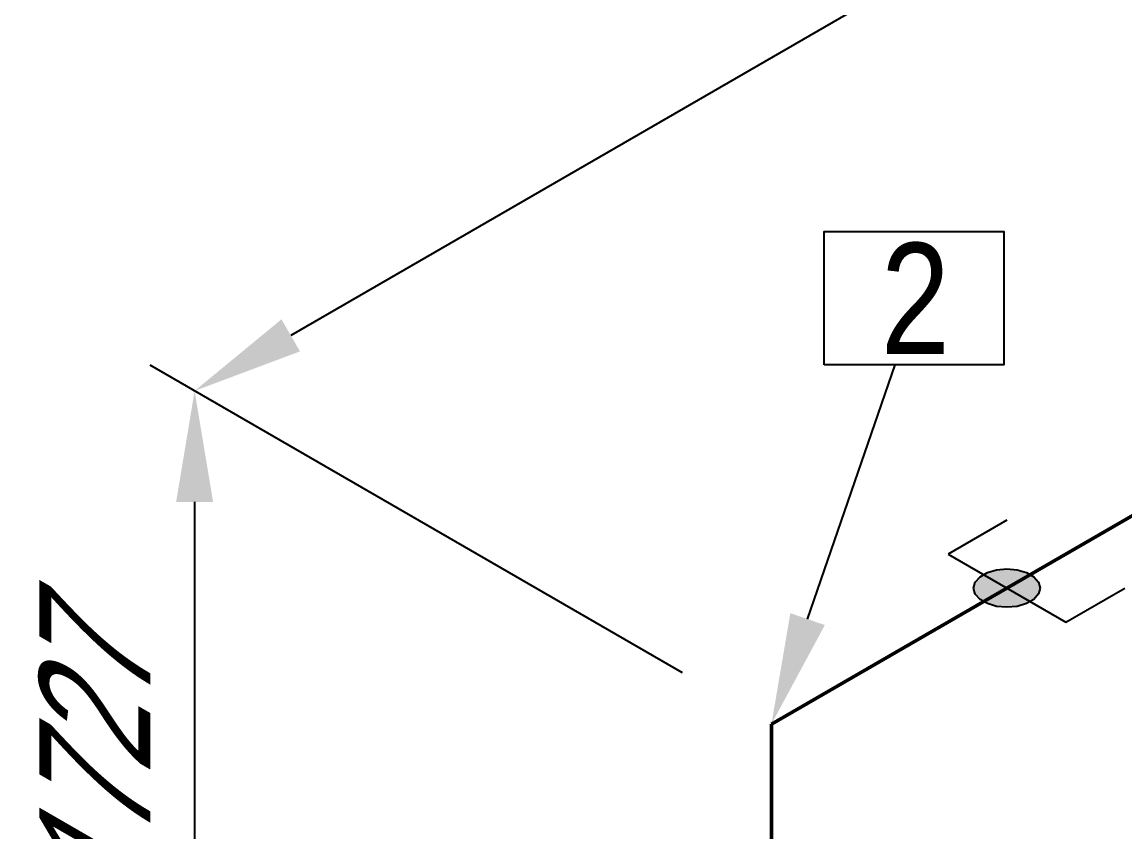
# Model space of a CAD drawing. Header units: millimetres. Extents: x 0 to 594, y 0 to 420.
# Drawn here: x 65.94 to 90.78, y 309.49 to 327.72 of the extents above; entities that cross this region are included whole.
import ezdxf
from ezdxf import colors
from ezdxf.entities.mleader import LeaderData, LeaderLine
from ezdxf.enums import TextEntityAlignment as Align
from ezdxf.math import Vec2, Vec3

# ---------------------------------------------------------------- set-up
doc = ezdxf.new("R2010")
doc.units = ezdxf.units.MM
doc.header["$LTSCALE"] = 0.25
for name, color, linetype in [('용접', 1, 'Continuous'), ('주석', 7, 'Continuous'), ('치수', 1, 'Continuous')]:
    doc.layers.add(name, color=color, linetype=linetype)
doc.layers.add('파이프 작은 보어', color=30, linetype='Continuous', lineweight=50)
doc.styles.add('AdskIsoAnnotation', font='arial.ttf', dxfattribs={"width": 0.8, "height": 1})
doc.styles.add('AdskIsoMetric', font='arial.ttf', dxfattribs={"width": 0.8, "height": 2.5})
doc.styles.add('AdskIsoMetric-30', font='arial.ttf', dxfattribs={"width": 0.8, "height": 2.5})
doc.styles.add('AdskIsoMetric30', font='arial.ttf', dxfattribs={"width": 0.8, "oblique": 30, "height": 2.5})
doc.styles.get("Standard").update_dxf_attribs({"font": 'arial.ttf'})
doc.dimstyles.new('AdskIsoMetric', dxfattribs={"dimtxt": 2.5, "dimasz": 2.5, "dimexe": 1, "dimexo": 2, "dimgap": 0.8, "dimtad": 1, "dimdec": 0, "dimrnd": 1, "dimzin": 0, "dimdsep": 46, "dimtxsty": 'AdskIsoMetric', "dimcen": 0, "dimclrt": 7, "dimadec": 0, "dimazin": 0, "dimtfac": 1, "dimtdec": 0, "dimtmove": 1, "dimatfit": 3, "dimfxl": 0, "dimfrac": 2, "dimtolj": 1, "dimtzin": 0, "dimarcsym": 0})

# ---------------------------------------------------------------- blocks, each defined once
blk = doc.blocks.new('*D29')
at = {"layer": 'Defpoints', "color": 0}
for p in [(82.815, 311.916), (69.825, 299.495), (82.815, 291.995)]:
    blk.add_point(p, dxfattribs=at)
at = {"layer": '치수', "color": 0, "lineweight": -2}
for p, q in [((80.815, 313.071), (68.825, 319.994)), ((69.825, 316.916), (69.825, 301.995)), ((80.815, 293.15), (68.825, 300.073))]:
    blk.add_line(p, q, dxfattribs=at)
at = {"layer": '치수', "color": 0}
for points in [[(69.408, 316.916), (70.241, 316.916), (69.825, 319.416)], [(69.408, 301.995), (70.241, 301.995), (69.825, 299.495)]]:
    blk.add_solid(points, dxfattribs=at)
at = {"layer": '치수', "color": 7, "insert": (67.58, 310.752), "char_height": 2.5, "attachment_point": 5, "rotation": 90, "style": 'AdskIsoMetric30'}
blk.add_mtext('\\A1;1727', dxfattribs=at)
blk = doc.blocks.new('*D30')
at = {"layer": 'Defpoints', "color": 0}
for p in [(132.572, 340.644), (69.825, 319.416), (82.815, 311.916)]:
    blk.add_point(p, dxfattribs=at)
at = {"layer": '치수', "color": 0, "lineweight": -2}
for p, q in [((130.572, 341.798), (118.582, 348.721)), ((117.417, 346.894), (71.99, 320.666)), ((80.815, 313.071), (68.825, 319.994))]:
    blk.add_line(p, q, dxfattribs=at)
at = {"layer": '치수', "color": 0}
for points in [[(117.209, 347.255), (117.625, 346.533), (119.582, 348.144)], [(71.781, 321.027), (72.198, 320.305), (69.825, 319.416)]]:
    blk.add_solid(points, dxfattribs=at)
at = {"layer": '치수', "color": 7, "insert": (92.877, 335.342), "char_height": 2.5, "attachment_point": 5, "rotation": 30, "style": 'AdskIsoMetric-30'}
blk.add_mtext('\\A1;426', dxfattribs=at)
blk = doc.blocks.new('엘보우-3-Iso2DSkew90')
at = {"color": 0, "linetype": 'ByBlock', "lineweight": -2, "extrusion": (0.707107, -0.408248, 0.57735)}
for p, q in [((5.303, 3.062), (0, 0)), ((0, 0), (0, -6.124)), ((0, 0), (0, 0))]:
    blk.add_line(p, q, dxfattribs=at)
blk = doc.blocks.new('SocketWeld-1-IsoRight')
blk.add_hatch(color=256).paths.add_polyline_path([(0.0055, 0.0371), (0.0057, 0.0369), (0.006, 0.0367), (0.0062, 0.0365), (0.0064, 0.0363), (0.0066, 0.0361), (0.0068, 0.0359), (0.007, 0.0357), (0.0072, 0.0355), (0.0075, 0.0353), (0.0077, 0.0351), (0.0079, 0.0349), (0.0081, 0.0347), (0.0083, 0.0345), (0.0085, 0.0343), (0.0088, 0.0341), (0.009, 0.0339), (0.0092, 0.0337), (0.0094, 0.0334), (0.0096, 0.0332), (0.0098, 0.033), (0.01, 0.0328), (0.0103, 0.0326), (0.0105, 0.0324), (0.0107, 0.0322), (0.0109, 0.032), (0.0111, 0.0318), (0.0113, 0.0316), (0.0115, 0.0314), (0.0118, 0.0312), (0.012, 0.031), (0.0122, 0.0308), (0.0124, 0.0306), (0.0126, 0.0304), (0.0128, 0.0302), (0.013, 0.03), (0.0133, 0.0298), (0.0135, 0.0296), (0.0137, 0.0294), (0.0139, 0.0292), (0.0141, 0.0289), (0.0143, 0.0287), (0.0145, 0.0285), (0.0148, 0.0283), (0.015, 0.0281), (0.0152, 0.0279), (0.0154, 0.0277), (0.0156, 0.0275), (0.0158, 0.0273), (0.0161, 0.0271), (0.0161, 0.0271), (0.0162, 0.0268), (0.0164, 0.0266), (0.0166, 0.0263), (0.0168, 0.0261), (0.017, 0.0258), (0.0171, 0.0256), (0.0173, 0.0253), (0.0175, 0.025), (0.0177, 0.0248), (0.0179, 0.0245), (0.0181, 0.0243), (0.0182, 0.024), (0.0184, 0.0237), (0.0186, 0.0235), (0.0188, 0.0232), (0.019, 0.023), (0.0192, 0.0227), (0.0193, 0.0225), (0.0195, 0.0222), (0.0197, 0.0219), (0.0199, 0.0217), (0.0201, 0.0214), (0.0203, 0.0212), (0.0204, 0.0209), (0.0206, 0.0206), (0.0208, 0.0204), (0.021, 0.0201), (0.0212, 0.0199), (0.0213, 0.0196), (0.0215, 0.0193), (0.0217, 0.0191), (0.0219, 0.0188), (0.0221, 0.0186), (0.0223, 0.0183), (0.0224, 0.0181), (0.0226, 0.0178), (0.0228, 0.0175), (0.023, 0.0173), (0.0232, 0.017), (0.0234, 0.0168), (0.0235, 0.0165), (0.0237, 0.0162), (0.0239, 0.016), (0.0241, 0.0157), (0.0243, 0.0155), (0.0245, 0.0152), (0.0246, 0.015), (0.0248, 0.0147), (0.025, 0.0144), (0.025, 0.0144), (0.0251, 0.0141), (0.0253, 0.0139), (0.0254, 0.0136), (0.0255, 0.0133), (0.0257, 0.013), (0.0258, 0.0127), (0.0259, 0.0124), (0.0261, 0.0121), (0.0262, 0.0118), (0.0263, 0.0116), (0.0265, 0.0113), (0.0266, 0.011), (0.0267, 0.0107), (0.0269, 0.0104), (0.027, 0.0101), (0.0271, 0.0098), (0.0273, 0.0095), (0.0274, 0.0093), (0.0275, 0.009), (0.0277, 0.0087), (0.0278, 0.0084), (0.0279, 0.0081), (0.0281, 0.0078), (0.0282, 0.0075), (0.0283, 0.0072), (0.0284, 0.007), (0.0286, 0.0067), (0.0287, 0.0064), (0.0288, 0.0061), (0.029, 0.0058), (0.0291, 0.0055), (0.0292, 0.0052), (0.0294, 0.0049), (0.0295, 0.0047), (0.0296, 0.0044), (0.0298, 0.0041), (0.0299, 0.0038), (0.03, 0.0035), (0.0302, 0.0032), (0.0303, 0.0029), (0.0304, 0.0026), (0.0306, 0.0024), (0.0307, 0.0021), (0.0308, 0.0018), (0.031, 0.0015), (0.0311, 0.0012), (0.0312, 0.0009), (0.0314, 0.0006), (0.0315, 0.0003), (0.0315, 0.0003), (0.0316, 0.0001), (0.0316, -0.0002), (0.0317, -0.0005), (0.0318, -0.0008), (0.0319, -0.0011), (0.0319, -0.0014), (0.032, -0.0017), (0.0321, -0.002), (0.0321, -0.0022), (0.0322, -0.0025), (0.0323, -0.0028), (0.0323, -0.0031), (0.0324, -0.0034), (0.0325, -0.0037), (0.0325, -0.004), (0.0326, -0.0043), (0.0327, -0.0046), (0.0328, -0.0048), (0.0328, -0.0051), (0.0329, -0.0054), (0.033, -0.0057), (0.033, -0.006), (0.0331, -0.0063), (0.0332, -0.0066), (0.0332, -0.0069), (0.0333, -0.0071), (0.0334, -0.0074), (0.0335, -0.0077), (0.0335, -0.008), (0.0336, -0.0083), (0.0337, -0.0086), (0.0337, -0.0089), (0.0338, -0.0092), (0.0339, -0.0095), (0.0339, -0.0097), (0.034, -0.01), (0.0341, -0.0103), (0.0342, -0.0106), (0.0342, -0.0109), (0.0343, -0.0112), (0.0344, -0.0115), (0.0344, -0.0118), (0.0345, -0.012), (0.0346, -0.0123), (0.0346, -0.0126), (0.0347, -0.0129), (0.0348, -0.0132), (0.0349, -0.0135), (0.0349, -0.0138), (0.0349, -0.0138), (0.0349, -0.014), (0.0349, -0.0143), (0.0349, -0.0146), (0.0349, -0.0148), (0.0349, -0.0151), (0.0349, -0.0153), (0.0349, -0.0156), (0.0349, -0.0159), (0.0349, -0.0161), (0.0349, -0.0164), (0.0349, -0.0166), (0.0349, -0.0169), (0.0349, -0.0172), (0.0349, -0.0174), (0.0349, -0.0177), (0.0349, -0.0179), (0.0349, -0.0182), (0.0349, -0.0185), (0.0349, -0.0187), (0.0349, -0.019), (0.0349, -0.0192), (0.0349, -0.0195), (0.0349, -0.0198), (0.0349, -0.02), (0.0349, -0.0203), (0.0349, -0.0206), (0.0349, -0.0208), (0.0349, -0.0211), (0.0349, -0.0213), (0.0349, -0.0216), (0.0349, -0.0219), (0.0349, -0.0221), (0.0349, -0.0224), (0.0349, -0.0226), (0.0349, -0.0229), (0.0349, -0.0232), (0.0349, -0.0234), (0.0349, -0.0237), (0.0349, -0.0239), (0.0349, -0.0242), (0.0349, -0.0245), (0.0349, -0.0247), (0.0349, -0.025), (0.0349, -0.0252), (0.0349, -0.0255), (0.0349, -0.0258), (0.0349, -0.026), (0.0349, -0.0263), (0.0349, -0.0265), (0.0349, -0.0265), (0.0349, -0.0268), (0.0348, -0.027), (0.0347, -0.0272), (0.0346, -0.0274), (0.0346, -0.0276), (0.0345, -0.0278), (0.0344, -0.028), (0.0344, -0.0282), (0.0343, -0.0284), (0.0342, -0.0286), (0.0342, -0.0288), (0.0341, -0.029), (0.034, -0.0292), (0.0339, -0.0295), (0.0339, -0.0297), (0.0338, -0.0299), (0.0337, -0.0301), (0.0337, -0.0303), (0.0336, -0.0305), (0.0335, -0.0307), (0.0335, -0.0309), (0.0334, -0.0311), (0.0333, -0.0313), (0.0332, -0.0315), (0.0332, -0.0317), (0.0331, -0.0319), (0.033, -0.0322), (0.033, -0.0324), (0.0329, -0.0326), (0.0328, -0.0328), (0.0328, -0.033), (0.0327, -0.0332), (0.0326, -0.0334), (0.0325, -0.0336), (0.0325, -0.0338), (0.0324, -0.034), (0.0323, -0.0342), (0.0323, -0.0344), (0.0322, -0.0346), (0.0321, -0.0349), (0.0321, -0.0351), (0.032, -0.0353), (0.0319, -0.0355), (0.0319, -0.0357), (0.0318, -0.0359), (0.0317, -0.0361), (0.0316, -0.0363), (0.0316, -0.0365), (0.0315, -0.0367), (0.0315, -0.0367), (0.0314, -0.0369), (0.0312, -0.037), (0.0311, -0.0371), (0.031, -0.0373), (0.0308, -0.0374), (0.0307, -0.0375), (0.0306, -0.0377), (0.0304, -0.0378), (0.0303, -0.0379), (0.0302, -0.0381), (0.03, -0.0382), (0.0299, -0.0383), (0.0298, -0.0385), (0.0296, -0.0386), (0.0295, -0.0387), (0.0294, -0.0389), (0.0292, -0.039), (0.0291, -0.0391), (0.029, -0.0393), (0.0288, -0.0394), (0.0287, -0.0395), (0.0286, -0.0397), (0.0284, -0.0398), (0.0283, -0.0399), (0.0282, -0.0401), (0.0281, -0.0402), (0.0279, -0.0403), (0.0278, -0.0405), (0.0277, -0.0406), (0.0275, -0.0408), (0.0274, -0.0409), (0.0273, -0.041), (0.0271, -0.0412), (0.027, -0.0413), (0.0269, -0.0414), (0.0267, -0.0416), (0.0266, -0.0417), (0.0265, -0.0418), (0.0263, -0.042), (0.0262, -0.0421), (0.0261, -0.0422), (0.0259, -0.0424), (0.0258, -0.0425), (0.0257, -0.0426), (0.0255, -0.0428), (0.0254, -0.0429), (0.0253, -0.043), (0.0251, -0.0432), (0.025, -0.0433), (0.025, -0.0433), (0.0248, -0.0433), (0.0246, -0.0434), (0.0245, -0.0434), (0.0243, -0.0435), (0.0241, -0.0435), (0.0239, -0.0436), (0.0237, -0.0436), (0.0235, -0.0437), (0.0234, -0.0437), (0.0232, -0.0438), (0.023, -0.0438), (0.0228, -0.0439), (0.0226, -0.0439), (0.0224, -0.044), (0.0223, -0.044), (0.0221, -0.0441), (0.0219, -0.0441), (0.0217, -0.0442), (0.0215, -0.0442), (0.0213, -0.0443), (0.0212, -0.0443), (0.021, -0.0444), (0.0208, -0.0444), (0.0206, -0.0444), (0.0204, -0.0445), (0.0203, -0.0445), (0.0201, -0.0446), (0.0199, -0.0446), (0.0197, -0.0447), (0.0195, -0.0447), (0.0193, -0.0448), (0.0192, -0.0448), (0.019, -0.0449), (0.0188, -0.0449), (0.0186, -0.045), (0.0184, -0.045), (0.0182, -0.0451), (0.0181, -0.0451), (0.0179, -0.0452), (0.0177, -0.0452), (0.0175, -0.0453), (0.0173, -0.0453), (0.0171, -0.0454), (0.017, -0.0454), (0.0168, -0.0455), (0.0166, -0.0455), (0.0164, -0.0455), (0.0162, -0.0456), (0.0161, -0.0456), (0.0161, -0.0456), (0.0158, -0.0456), (0.0156, -0.0456), (0.0154, -0.0455), (0.0152, -0.0455), (0.015, -0.0454), (0.0148, -0.0454), (0.0145, -0.0453), (0.0143, -0.0453), (0.0141, -0.0453), (0.0139, -0.0452), (0.0137, -0.0452), (0.0135, -0.0451), (0.0133, -0.0451), (0.013, -0.045), (0.0128, -0.045), (0.0126, -0.0449), (0.0124, -0.0449), (0.0122, -0.0449), (0.012, -0.0448), (0.0118, -0.0448), (0.0115, -0.0447), (0.0113, -0.0447), (0.0111, -0.0446), (0.0109, -0.0446), (0.0107, -0.0446), (0.0105, -0.0445), (0.0103, -0.0445), (0.01, -0.0444), (0.0098, -0.0444), (0.0096, -0.0443), (0.0094, -0.0443), (0.0092, -0.0443), (0.009, -0.0442), (0.0088, -0.0442), (0.0085, -0.0441), (0.0083, -0.0441), (0.0081, -0.044), (0.0079, -0.044), (0.0077, -0.0439), (0.0075, -0.0439), (0.0072, -0.0439), (0.007, -0.0438), (0.0068, -0.0438), (0.0066, -0.0437), (0.0064, -0.0437), (0.0062, -0.0436), (0.006, -0.0436), (0.0057, -0.0436), (0.0055, -0.0435), (0.0055, -0.0435), (0.0053, -0.0434), (0.0051, -0.0433), (0.0049, -0.0431), (0.0046, -0.043), (0.0044, -0.0429), (0.0042, -0.0427), (0.004, -0.0426), (0.0037, -0.0425), (0.0035, -0.0423), (0.0033, -0.0422), (0.003, -0.0421), (0.0028, -0.042), (0.0026, -0.0418), (0.0024, -0.0417), (0.0021, -0.0416), (0.0019, -0.0414), (0.0017, -0.0413), (0.0015, -0.0412), (0.0012, -0.041), (0.001, -0.0409), (0.0008, -0.0408), (0.0006, -0.0406), (0.0003, -0.0405), (0.0001, -0.0404), (-0.0001, -0.0403), (-0.0003, -0.0401), (-0.0006, -0.04), (-0.0008, -0.0399), (-0.001, -0.0397), (-0.0012, -0.0396), (-0.0015, -0.0395), (-0.0017, -0.0393), (-0.0019, -0.0392), (-0.0021, -0.0391), (-0.0024, -0.039), (-0.0026, -0.0388), (-0.0028, -0.0387), (-0.003, -0.0386), (-0.0033, -0.0384), (-0.0035, -0.0383), (-0.0037, -0.0382), (-0.004, -0.038), (-0.0042, -0.0379), (-0.0044, -0.0378), (-0.0046, -0.0377), (-0.0049, -0.0375), (-0.0051, -0.0374), (-0.0053, -0.0373), (-0.0055, -0.0371), (-0.0055, -0.0371), (-0.0057, -0.0369), (-0.006, -0.0367), (-0.0062, -0.0365), (-0.0064, -0.0363), (-0.0066, -0.0361), (-0.0068, -0.0359), (-0.007, -0.0357), (-0.0072, -0.0355), (-0.0075, -0.0353), (-0.0077, -0.0351), (-0.0079, -0.0349), (-0.0081, -0.0347), (-0.0083, -0.0345), (-0.0085, -0.0343), (-0.0088, -0.0341), (-0.009, -0.0339), (-0.0092, -0.0337), (-0.0094, -0.0334), (-0.0096, -0.0332), (-0.0098, -0.033), (-0.01, -0.0328), (-0.0103, -0.0326), (-0.0105, -0.0324), (-0.0107, -0.0322), (-0.0109, -0.032), (-0.0111, -0.0318), (-0.0113, -0.0316), (-0.0115, -0.0314), (-0.0118, -0.0312), (-0.012, -0.031), (-0.0122, -0.0308), (-0.0124, -0.0306), (-0.0126, -0.0304), (-0.0128, -0.0302), (-0.013, -0.03), (-0.0133, -0.0298), (-0.0135, -0.0296), (-0.0137, -0.0294), (-0.0139, -0.0292), (-0.0141, -0.0289), (-0.0143, -0.0287), (-0.0145, -0.0285), (-0.0148, -0.0283), (-0.015, -0.0281), (-0.0152, -0.0279), (-0.0154, -0.0277), (-0.0156, -0.0275), (-0.0158, -0.0273), (-0.0161, -0.0271), (-0.0161, -0.0271), (-0.0162, -0.0268), (-0.0164, -0.0266), (-0.0166, -0.0263), (-0.0168, -0.0261), (-0.017, -0.0258), (-0.0171, -0.0256), (-0.0173, -0.0253), (-0.0175, -0.025), (-0.0177, -0.0248), (-0.0179, -0.0245), (-0.0181, -0.0243), (-0.0182, -0.024), (-0.0184, -0.0237), (-0.0186, -0.0235), (-0.0188, -0.0232), (-0.019, -0.023), (-0.0192, -0.0227), (-0.0193, -0.0225), (-0.0195, -0.0222), (-0.0197, -0.0219), (-0.0199, -0.0217), (-0.0201, -0.0214), (-0.0203, -0.0212), (-0.0204, -0.0209), (-0.0206, -0.0206), (-0.0208, -0.0204), (-0.021, -0.0201), (-0.0212, -0.0199), (-0.0213, -0.0196), (-0.0215, -0.0193), (-0.0217, -0.0191), (-0.0219, -0.0188), (-0.0221, -0.0186), (-0.0223, -0.0183), (-0.0224, -0.0181), (-0.0226, -0.0178), (-0.0228, -0.0175), (-0.023, -0.0173), (-0.0232, -0.017), (-0.0234, -0.0168), (-0.0235, -0.0165), (-0.0237, -0.0162), (-0.0239, -0.016), (-0.0241, -0.0157), (-0.0243, -0.0155), (-0.0245, -0.0152), (-0.0246, -0.015), (-0.0248, -0.0147), (-0.025, -0.0144), (-0.025, -0.0144), (-0.0251, -0.0141), (-0.0253, -0.0139), (-0.0254, -0.0136), (-0.0255, -0.0133), (-0.0257, -0.013), (-0.0258, -0.0127), (-0.0259, -0.0124), (-0.0261, -0.0121), (-0.0262, -0.0118), (-0.0263, -0.0116), (-0.0265, -0.0113), (-0.0266, -0.011), (-0.0267, -0.0107), (-0.0269, -0.0104), (-0.027, -0.0101), (-0.0271, -0.0098), (-0.0273, -0.0095), (-0.0274, -0.0093), (-0.0275, -0.009), (-0.0277, -0.0087), (-0.0278, -0.0084), (-0.0279, -0.0081), (-0.0281, -0.0078), (-0.0282, -0.0075), (-0.0283, -0.0072), (-0.0284, -0.007), (-0.0286, -0.0067), (-0.0287, -0.0064), (-0.0288, -0.0061), (-0.029, -0.0058), (-0.0291, -0.0055), (-0.0292, -0.0052), (-0.0294, -0.0049), (-0.0295, -0.0047), (-0.0296, -0.0044), (-0.0298, -0.0041), (-0.0299, -0.0038), (-0.03, -0.0035), (-0.0302, -0.0032), (-0.0303, -0.0029), (-0.0304, -0.0026), (-0.0306, -0.0024), (-0.0307, -0.0021), (-0.0308, -0.0018), (-0.031, -0.0015), (-0.0311, -0.0012), (-0.0312, -0.0009), (-0.0314, -0.0006), (-0.0315, -0.0003), (-0.0315, -0.0003), (-0.0316, -0.0001), (-0.0316, 0.0002), (-0.0317, 0.0005), (-0.0318, 0.0008), (-0.0319, 0.0011), (-0.0319, 0.0014), (-0.032, 0.0017), (-0.0321, 0.002), (-0.0321, 0.0022), (-0.0322, 0.0025), (-0.0323, 0.0028), (-0.0323, 0.0031), (-0.0324, 0.0034), (-0.0325, 0.0037), (-0.0325, 0.004), (-0.0326, 0.0043), (-0.0327, 0.0046), (-0.0328, 0.0048), (-0.0328, 0.0051), (-0.0329, 0.0054), (-0.033, 0.0057), (-0.033, 0.006), (-0.0331, 0.0063), (-0.0332, 0.0066), (-0.0332, 0.0069), (-0.0333, 0.0071), (-0.0334, 0.0074), (-0.0335, 0.0077), (-0.0335, 0.008), (-0.0336, 0.0083), (-0.0337, 0.0086), (-0.0337, 0.0089), (-0.0338, 0.0092), (-0.0339, 0.0095), (-0.0339, 0.0097), (-0.034, 0.01), (-0.0341, 0.0103), (-0.0342, 0.0106), (-0.0342, 0.0109), (-0.0343, 0.0112), (-0.0344, 0.0115), (-0.0344, 0.0118), (-0.0345, 0.012), (-0.0346, 0.0123), (-0.0346, 0.0126), (-0.0347, 0.0129), (-0.0348, 0.0132), (-0.0349, 0.0135), (-0.0349, 0.0138), (-0.0349, 0.0138), (-0.0349, 0.014), (-0.0349, 0.0143), (-0.0349, 0.0146), (-0.0349, 0.0148), (-0.0349, 0.0151), (-0.0349, 0.0153), (-0.0349, 0.0156), (-0.0349, 0.0159), (-0.0349, 0.0161), (-0.0349, 0.0164), (-0.0349, 0.0166), (-0.0349, 0.0169), (-0.0349, 0.0172), (-0.0349, 0.0174), (-0.0349, 0.0177), (-0.0349, 0.0179), (-0.0349, 0.0182), (-0.0349, 0.0185), (-0.0349, 0.0187), (-0.0349, 0.019), (-0.0349, 0.0192), (-0.0349, 0.0195), (-0.0349, 0.0198), (-0.0349, 0.02), (-0.0349, 0.0203), (-0.0349, 0.0206), (-0.0349, 0.0208), (-0.0349, 0.0211), (-0.0349, 0.0213), (-0.0349, 0.0216), (-0.0349, 0.0219), (-0.0349, 0.0221), (-0.0349, 0.0224), (-0.0349, 0.0226), (-0.0349, 0.0229), (-0.0349, 0.0232), (-0.0349, 0.0234), (-0.0349, 0.0237), (-0.0349, 0.0239), (-0.0349, 0.0242), (-0.0349, 0.0245), (-0.0349, 0.0247), (-0.0349, 0.025), (-0.0349, 0.0252), (-0.0349, 0.0255), (-0.0349, 0.0258), (-0.0349, 0.026), (-0.0349, 0.0263), (-0.0349, 0.0265), (-0.0349, 0.0265), (-0.0349, 0.0268), (-0.0348, 0.027), (-0.0347, 0.0272), (-0.0346, 0.0274), (-0.0346, 0.0276), (-0.0345, 0.0278), (-0.0344, 0.028), (-0.0344, 0.0282), (-0.0343, 0.0284), (-0.0342, 0.0286), (-0.0342, 0.0288), (-0.0341, 0.029), (-0.034, 0.0292), (-0.0339, 0.0295), (-0.0339, 0.0297), (-0.0338, 0.0299), (-0.0337, 0.0301), (-0.0337, 0.0303), (-0.0336, 0.0305), (-0.0335, 0.0307), (-0.0335, 0.0309), (-0.0334, 0.0311), (-0.0333, 0.0313), (-0.0332, 0.0315), (-0.0332, 0.0317), (-0.0331, 0.0319), (-0.033, 0.0322), (-0.033, 0.0324), (-0.0329, 0.0326), (-0.0328, 0.0328), (-0.0328, 0.033), (-0.0327, 0.0332), (-0.0326, 0.0334), (-0.0325, 0.0336), (-0.0325, 0.0338), (-0.0324, 0.034), (-0.0323, 0.0342), (-0.0323, 0.0344), (-0.0322, 0.0346), (-0.0321, 0.0349), (-0.0321, 0.0351), (-0.032, 0.0353), (-0.0319, 0.0355), (-0.0319, 0.0357), (-0.0318, 0.0359), (-0.0317, 0.0361), (-0.0316, 0.0363), (-0.0316, 0.0365), (-0.0315, 0.0367), (-0.0315, 0.0367), (-0.0314, 0.0369), (-0.0312, 0.037), (-0.0311, 0.0371), (-0.031, 0.0373), (-0.0308, 0.0374), (-0.0307, 0.0375), (-0.0306, 0.0377), (-0.0304, 0.0378), (-0.0303, 0.0379), (-0.0302, 0.0381), (-0.03, 0.0382), (-0.0299, 0.0383), (-0.0298, 0.0385), (-0.0296, 0.0386), (-0.0295, 0.0387), (-0.0294, 0.0389), (-0.0292, 0.039), (-0.0291, 0.0391), (-0.029, 0.0393), (-0.0288, 0.0394), (-0.0287, 0.0395), (-0.0286, 0.0397), (-0.0284, 0.0398), (-0.0283, 0.0399), (-0.0282, 0.0401), (-0.0281, 0.0402), (-0.0279, 0.0403), (-0.0278, 0.0405), (-0.0277, 0.0406), (-0.0275, 0.0408), (-0.0274, 0.0409), (-0.0273, 0.041), (-0.0271, 0.0412), (-0.027, 0.0413), (-0.0269, 0.0414), (-0.0267, 0.0416), (-0.0266, 0.0417), (-0.0265, 0.0418), (-0.0263, 0.042), (-0.0262, 0.0421), (-0.0261, 0.0422), (-0.0259, 0.0424), (-0.0258, 0.0425), (-0.0257, 0.0426), (-0.0255, 0.0428), (-0.0254, 0.0429), (-0.0253, 0.043), (-0.0251, 0.0432), (-0.025, 0.0433), (-0.025, 0.0433), (-0.0248, 0.0433), (-0.0246, 0.0434), (-0.0245, 0.0434), (-0.0243, 0.0435), (-0.0241, 0.0435), (-0.0239, 0.0436), (-0.0237, 0.0436), (-0.0235, 0.0437), (-0.0234, 0.0437), (-0.0232, 0.0438), (-0.023, 0.0438), (-0.0228, 0.0439), (-0.0226, 0.0439), (-0.0224, 0.044), (-0.0223, 0.044), (-0.0221, 0.0441), (-0.0219, 0.0441), (-0.0217, 0.0442), (-0.0215, 0.0442), (-0.0213, 0.0443), (-0.0212, 0.0443), (-0.021, 0.0444), (-0.0208, 0.0444), (-0.0206, 0.0444), (-0.0204, 0.0445), (-0.0203, 0.0445), (-0.0201, 0.0446), (-0.0199, 0.0446), (-0.0197, 0.0447), (-0.0195, 0.0447), (-0.0193, 0.0448), (-0.0192, 0.0448), (-0.019, 0.0449), (-0.0188, 0.0449), (-0.0186, 0.045), (-0.0184, 0.045), (-0.0182, 0.0451), (-0.0181, 0.0451), (-0.0179, 0.0452), (-0.0177, 0.0452), (-0.0175, 0.0453), (-0.0173, 0.0453), (-0.0171, 0.0454), (-0.017, 0.0454), (-0.0168, 0.0455), (-0.0166, 0.0455), (-0.0164, 0.0455), (-0.0162, 0.0456), (-0.0161, 0.0456), (-0.0161, 0.0456), (-0.0158, 0.0456), (-0.0156, 0.0456), (-0.0154, 0.0455), (-0.0152, 0.0455), (-0.015, 0.0454), (-0.0148, 0.0454), (-0.0145, 0.0453), (-0.0143, 0.0453), (-0.0141, 0.0453), (-0.0139, 0.0452), (-0.0137, 0.0452), (-0.0135, 0.0451), (-0.0133, 0.0451), (-0.013, 0.045), (-0.0128, 0.045), (-0.0126, 0.0449), (-0.0124, 0.0449), (-0.0122, 0.0449), (-0.012, 0.0448), (-0.0118, 0.0448), (-0.0115, 0.0447), (-0.0113, 0.0447), (-0.0111, 0.0446), (-0.0109, 0.0446), (-0.0107, 0.0446), (-0.0105, 0.0445), (-0.0103, 0.0445), (-0.01, 0.0444), (-0.0098, 0.0444), (-0.0096, 0.0443), (-0.0094, 0.0443), (-0.0092, 0.0443), (-0.009, 0.0442), (-0.0088, 0.0442), (-0.0085, 0.0441), (-0.0083, 0.0441), (-0.0081, 0.044), (-0.0079, 0.044), (-0.0077, 0.0439), (-0.0075, 0.0439), (-0.0072, 0.0439), (-0.007, 0.0438), (-0.0068, 0.0438), (-0.0066, 0.0437), (-0.0064, 0.0437), (-0.0062, 0.0436), (-0.006, 0.0436), (-0.0057, 0.0436), (-0.0055, 0.0435), (-0.0055, 0.0435), (-0.0053, 0.0434), (-0.0051, 0.0433), (-0.0049, 0.0431), (-0.0046, 0.043), (-0.0044, 0.0429), (-0.0042, 0.0427), (-0.004, 0.0426), (-0.0037, 0.0425), (-0.0035, 0.0423), (-0.0033, 0.0422), (-0.003, 0.0421), (-0.0028, 0.042), (-0.0026, 0.0418), (-0.0024, 0.0417), (-0.0021, 0.0416), (-0.0019, 0.0414), (-0.0017, 0.0413), (-0.0015, 0.0412), (-0.0012, 0.041), (-0.001, 0.0409), (-0.0008, 0.0408), (-0.0006, 0.0406), (-0.0003, 0.0405), (-0.0001, 0.0404), (0.0001, 0.0403), (0.0003, 0.0401), (0.0006, 0.04), (0.0008, 0.0399), (0.001, 0.0397), (0.0012, 0.0396), (0.0015, 0.0395), (0.0017, 0.0393), (0.0019, 0.0392), (0.0021, 0.0391), (0.0024, 0.039), (0.0026, 0.0388), (0.0028, 0.0387), (0.003, 0.0386), (0.0033, 0.0384), (0.0035, 0.0383), (0.0037, 0.0382), (0.004, 0.038), (0.0042, 0.0379), (0.0044, 0.0378), (0.0046, 0.0377), (0.0049, 0.0375), (0.0051, 0.0374), (0.0053, 0.0373)], flags=0)
at = {"color": 0, "linetype": 'ByBlock', "lineweight": -2, "extrusion": (0.707107, 0.408248, -0.57735)}
for p, q in [((0, 0.1021), (-0.0884, 0.1531)), ((0, -0.1021), (0, 0.1021)), ((-0.0349, 0.0265), (-0.0315, 0.0367)), ((-0.0315, 0.0367), (-0.025, 0.0433)), ((-0.025, 0.0433), (-0.0161, 0.0456)), ((-0.0161, 0.0456), (-0.0055, 0.0435)), ((-0.0055, 0.0435), (0.0055, 0.0371)), ((0.0055, 0.0371), (0.0161, 0.0271)), ((-0.0349, 0.0138), (-0.0349, 0.0265)), ((0.0161, 0.0271), (0.025, 0.0144)), ((-0.0315, -0.0003), (-0.0349, 0.0138)), ((0.025, 0.0144), (0.0315, 0.0003)), ((0.0315, 0.0003), (0.0349, -0.0138)), ((-0.025, -0.0144), (-0.0315, -0.0003)), ((-0.0161, -0.0271), (-0.025, -0.0144)), ((0.0349, -0.0138), (0.0349, -0.0265)), ((-0.0055, -0.0371), (-0.0161, -0.0271)), ((0.0349, -0.0265), (0.0315, -0.0367)), ((0.0055, -0.0435), (-0.0055, -0.0371)), ((0.0161, -0.0456), (0.0055, -0.0435)), ((0.025, -0.0433), (0.0161, -0.0456)), ((0.0315, -0.0367), (0.025, -0.0433)), ((-0.0884, -0.051), (0, -0.1021))]:
    blk.add_line(p, q, dxfattribs=at)
blk = doc.blocks.new('AnnoRect')
at = {"color": 0, "linetype": 'ByBlock', "lineweight": -2}
blk.add_wipeout([(-0.8095, -0.6), (-0.8095, 0.6), (0.8095, 0.6), (0.8095, -0.6)], dxfattribs=at)
blk.add_lwpolyline([(-0.8095, -0.6), (-0.8095, 0.6), (0.8095, 0.6), (0.8095, -0.6)], close=True, dxfattribs=at)
at = {"color": 0, "linetype": 'ByBlock', "lineweight": -2, "style": 'AdskIsoAnnotation', "width": 0.8}
blk.add_attdef('XX', text='', height=1, dxfattribs=at).set_placement((0, 0), align=Align.MIDDLE_CENTER)

msp = doc.modelspace()

# ---------------------------------------------------------------- linework, layer by layer
at = {"layer": '파이프 작은 보어'}
msp.add_lwpolyline([(103.1543, 323.6592), (88.1183, 314.9782)], dxfattribs=at)

# ---------------------------------------------------------------- block references
at = {"layer": '용접', "xscale": 15, "yscale": 15, "zscale": 15, "rotation": 239.9999999999846}
msp.add_blockref('SocketWeld-1-IsoRight', (88.1183, 314.9782), dxfattribs=at)
at = {"layer": '파이프 작은 보어'}
msp.add_blockref('엘보우-3-Iso2DSkew90', (82.815, 311.9163), dxfattribs=at)

# ---------------------------------------------------------------- dimensions: what is measured, and where the dimension line sits
at = {"layer": '치수'}
for base, p1, p2, angle, text, override, picture, middle in [((69.8246, 319.4163), (132.5724, 340.6438), (82.815, 311.9163), 210, '426', {"dimtad": 0, "dimlfac": 7.411169, "dimtxsty": 'AdskIsoMetric-30', "dimse1": 0, "dimse2": 0, "dimsd1": 0, "dimsd2": 0, "dimtmove": 1}, '*D30', (92.877, 335.3425)), ((69.8246, 299.4953), (82.815, 311.9163), (82.815, 291.9953), 270, '1727', {"dimtad": 0, "dimlfac": 86.702988, "dimtxsty": 'AdskIsoMetric30', "dimse1": 0, "dimse2": 0, "dimsd1": 0, "dimsd2": 0, "dimtmove": 1}, '*D29', (67.5796, 310.7519))]:
    dim = msp.add_linear_dim(base=base, p1=p1, p2=p2, angle=angle, text=text, dimstyle='AdskIsoMetric', override=override, dxfattribs=at)
    dim.commit()
    dim.dimension.update_dxf_attribs({"geometry": picture, "text_midpoint": middle, "dimtype": 160})

# ---------------------------------------------------------------- leaders
at = {"layer": '주석'}
ml = msp.add_multileader_mtext('Standard', dxfattribs=at)
ml.set_content('')
ml.set_leader_properties()
ml.build(insert=Vec2(0, 0))
ml.multileader.update_dxf_attribs({"dogleg_length": 0, "arrow_head_size": 2.5})
ctx = ml.context
ctx.base_point, ctx.arrow_head_size, ctx.plane_origin = Vec3(85.6, 320), 2.5, Vec3(-9, -1)
notes = []
notes.append((ctx, [(0, (1, 1, 0), (85.6, 320), (-1, 0), 0, [(0, [(82.815, 311.9163)], 0, [])])]))
ctx.mtext, ml.multileader.dxf.content_type = None, 0
for ctx, leaders in notes:
    for number, flags, end, landing, length, lines in leaders:
        leader = LeaderData()
        leader.index, (leader.has_last_leader_line, leader.has_dogleg_vector, leader.attachment_direction) = number, flags
        leader.last_leader_point, leader.dogleg_vector, leader.dogleg_length = Vec3(end), Vec3(landing), length
        for number, points, colour, breaks in lines:
            line = LeaderLine()
            line.index, line.vertices, line.color, line.breaks = number, Vec3.list(points), colors.encode_raw_color(colour), breaks
            leader.lines.append(line)
        ctx.leaders.append(leader)

# ---------------------------------------------------------------- next in the draw order: block references
ref = msp.add_blockref('AnnoRect', (86.0238, 321.5), dxfattribs=dict(at, xscale=2.5, yscale=2.5, zscale=2.5))
ref.add_attrib('XX_001', '2', (85.2796, 320.2449), dxfattribs={"layer": '0', "color": 0, "linetype": 'ByBlock', "lineweight": -2, "height": 2.5, "style": 'AdskIsoAnnotation', "width": 0.8})

doc.saveas('drawing.dxf')
